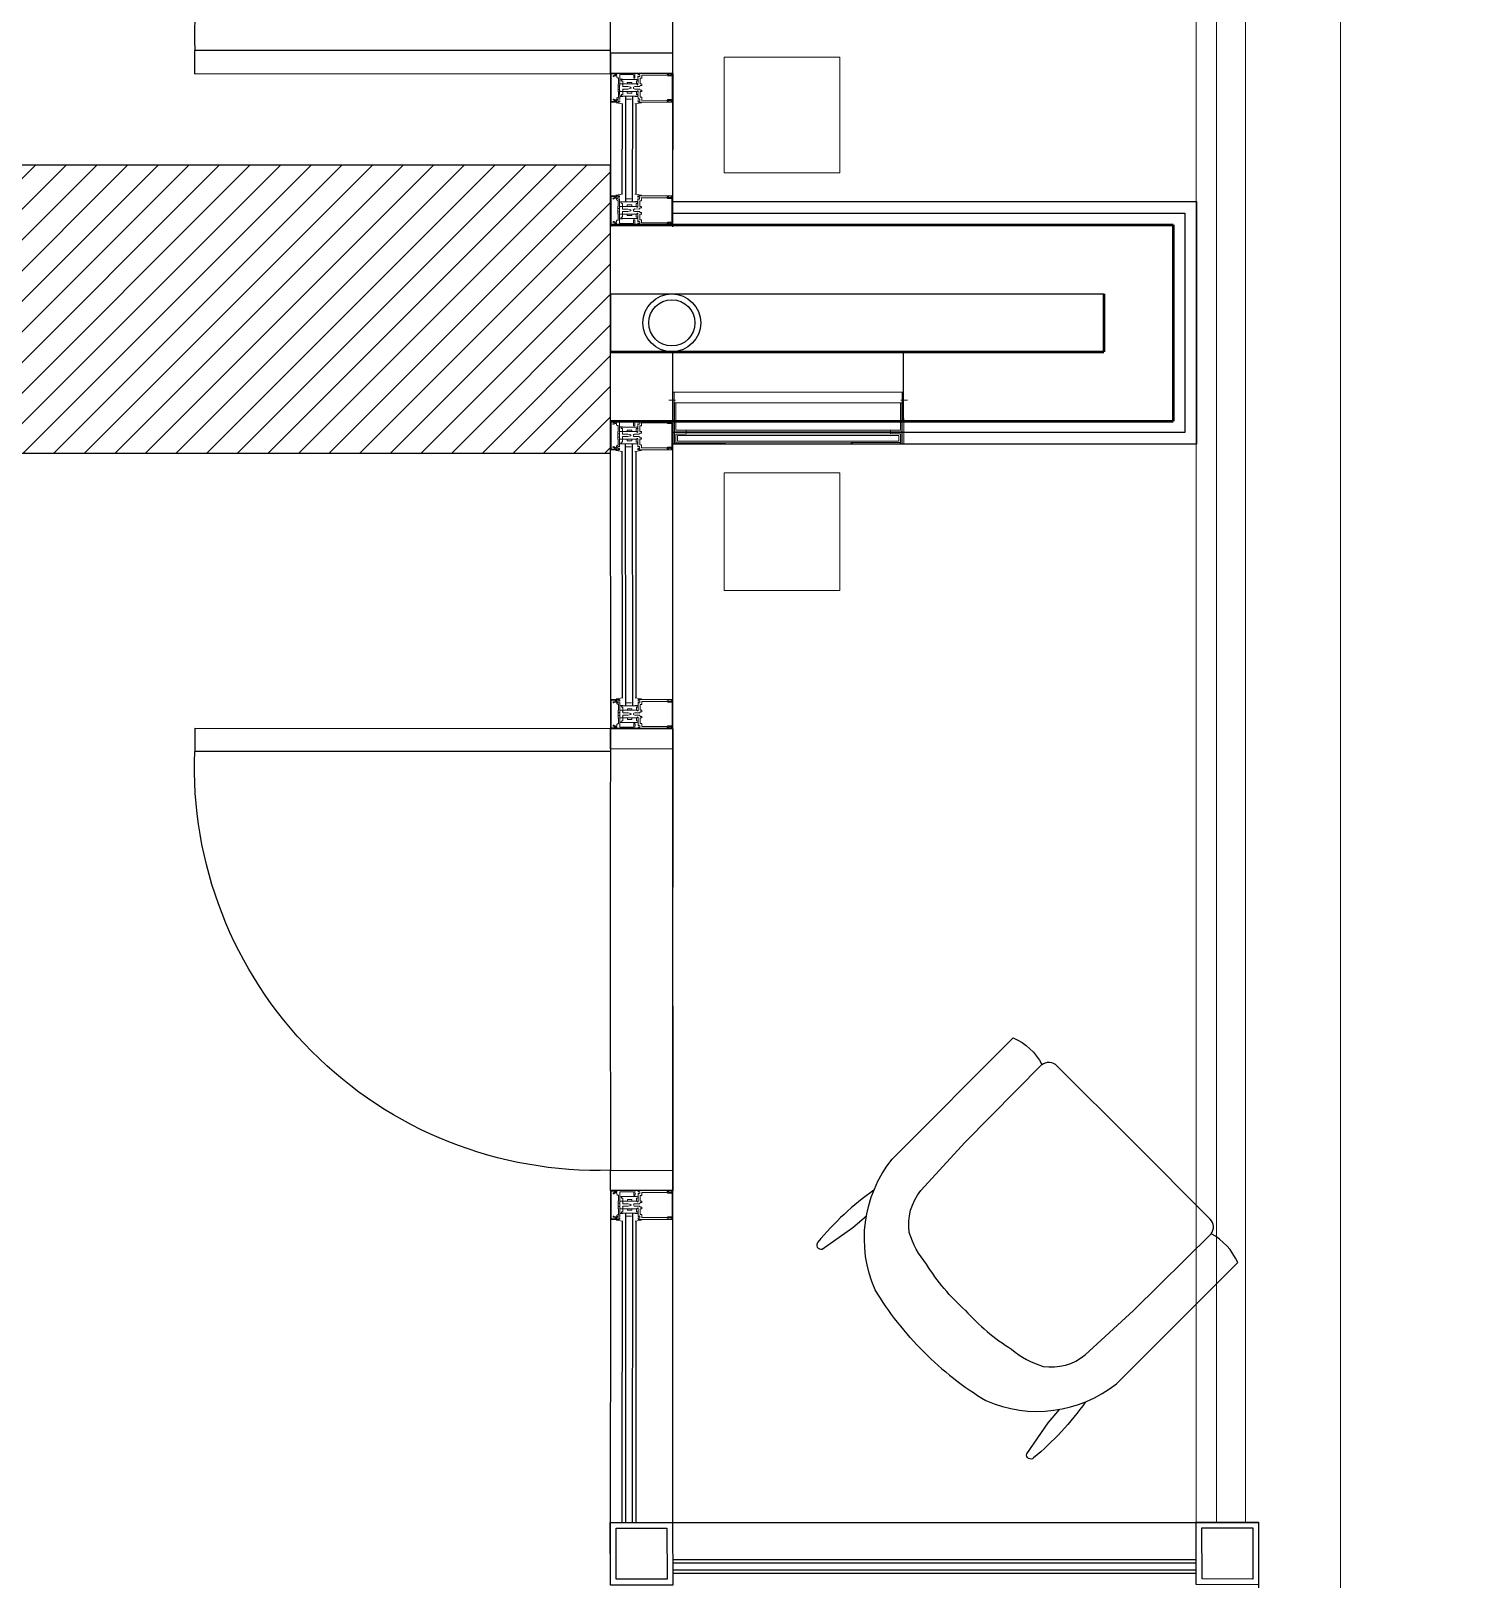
# Model space of a CAD drawing. Extents: x -678889171 to 586587, y -792238163 to 335485.
# Drawn here: x 89466 to 91935, y 73978 to 76659 of the extents above; entities that cross this region are included whole.
import ezdxf
from ezdxf.xclip import XClip

# ---------------------------------------------------------------- set-up
doc = ezdxf.new("R2010")
doc.units = 0
doc.header["$MEASUREMENT"] = 0
doc.header["$XCLIPFRAME"] = 2
doc.set_wipeout_variables(frame=1)
doc.layers.get('0').update_dxf_attribs({"color": 8})
for name, color, linetype in [('9TH-FURN$0$XR-A-TYP-3-9-10$0$I-FURN-CHAR', 252, 'Continuous'), ('9TH-FURN$0$XR-A-TYP-3-9-10$0$I-WIPEOUT', 252, 'Continuous'), ('XR-A-9TH-FLOOR$0$A-SITE-PATT', 252, 'Continuous'), ('XR-A-9TH-FLOOR$0$A-WALL', 252, 'Continuous'), ('XR-A-Access hatch$0$A-SITE-PATT', 252, 'Continuous'), ('XR-A-Access hatch$0$A-WALL', 252, 'Continuous'), ('XR-A-col-910$0$A-COLS', 252, 'Continuous'), ('XR-A-col-910$0$A-COLS-PATT', 252, 'Continuous'), ('XR-A-TYP 00(OUTER)$0$A-DOOR', 252, 'Continuous'), ('XR-A-TYP 00(OUTER)$0$A-GLAZ', 252, 'Continuous'), ('XR-A-TYP 00(OUTER)$0$A-SEC-CLAD', 252, 'Continuous'), ('XR-A-TYP 00(OUTER)$0$A-SITE-PATT', 252, 'Continuous'), ('XR-A-TYP 00(OUTER)$0$A-WALL', 252, 'Continuous'), ('XR-A-TYP-4TH TO 10TH (OUTER)$0$A-DIM-IN', 252, 'Continuous'), ('XR-A-TYP-4TH TO 10TH (OUTER)$0$A-WALL', 252, 'Continuous'), ('XR-balcony drain (Tower A)$0$A-SITE-PATT', 252, 'Continuous'), ('XR-drainage Riser (Tower A)$0$A-FLOR-OPEN', 252, 'Continuous')]:
    doc.layers.add(name, color=color, linetype=linetype)
for name, color, linetype, lineweight in [('XR-A-Access hatch$0$A-HCH-15', 252, 'Continuous', 15), ('XR-A-Access hatch$0$A-LIN-10', 252, 'Continuous', 9), ('XR-A-Access hatch$0$A-LIN-20', 252, 'Continuous', 20), ('XR-A-col-910$0$MOD-COL', 252, 'Continuous', 50), ('XR-A-TYP 00(OUTER)$0$A-WALL-CMU', 252, 'Continuous', 50), ('XR-A-TYP 00(OUTER)$0$Main entrance$0$A-ELEV-GLAZ', 252, 'Continuous', 20), ('XR-A-TYP 00(OUTER)$0$xref units$0$A-ELEV-P1', 252, 'Continuous', 9), ('XR-A-TYP 00(OUTER)$0$xref units$0$A-FLOR-HRAL-P2', 252, 'Continuous', 20), ('XR-A-TYP 00(OUTER)$0$xref units$0$A-WALL-CMU', 252, 'Continuous', 50), ('XR-A-TYP 01(OUTER)$0$xref units$0$A-ELEV-P1', 252, 'Continuous', 9), ('XR-balcony drain (Tower A)$0$dim-in-m', 252, 'Continuous', 0)]:
    doc.layers.add(name, color=color, linetype=linetype, lineweight=lineweight)

# ---------------------------------------------------------------- blocks, each defined once
blk = doc.blocks.new('9TH-FURN$0$XR-A-TYP-3-9-10$0$XREF_3BR$0$A$C65E16933')
blk.add_wipeout([(-113, -332.9), (-108.7, -340.5), (-98.2, -354.3), (-81.4, -369.1), (-66.5, -377.7), (-63.2, -379.1), (146.5, -169.4), (171.4, -130.1), (178, -115.5), (215.2, -86.5), (229.5, -73.7), (250, -53.5), (276.3, -23.7), (276.9, -19.6), (274.9, -15.5), (271.2, -13.5), (267.8, -13.7), (214.4, -50.8), (190.9, -71.3), (194.2, -20.2), (187.9, 21.8), (175.9, 57), (136.9, 113.3), (85.7, 170.1), (26.2, 220.6), (-16, 248.9), (-82.5, 266.4), (-123.5, 266.7), (-144.3, 264), (-123.9, 287.5), (-99, 323.2), (-86.7, 340.8), (-86.4, 343.2), (-87.5, 346.6), (-89.8, 349), (-92.5, 349.9), (-95.3, 349.8), (-98.5, 348.1), (-122.1, 327.2), (-139, 310.6), (-156.3, 291.9), (-170, 275.5), (-188.5, 251.1), (-218, 236.4), (-258.5, 203.5), (-452.2, 9.8), (-441.3, -9.6), (-433.4, -19.2), (-417.4, -33.1), (-406, -40), (-409.1, -45.8), (-410.1, -53), (-404.6, -65.5), (-138.5, -331.6), (-126, -337.1), (-121.9, -336.9)]).dxf.layer = '9TH-FURN$0$XR-A-TYP-3-9-10$0$I-WIPEOUT'
for points in [[(-188.5, 251.1, -0.065682), (-98.5, 348.1, -0.76702), (-86.7, 340.8), (-123.9, 287.5), (-144.3, 264)], [(91.4, 164.5, 0.060166), (-16, 248.9, 0.277678), (-242.4, 219.5), (-452.2, 9.8, 0.17519), (-406, -40)], [(19.5, 92.6, 0.07217), (-60.5, 159.8, 0.100937), (-115.2, 189.7, 0.210358), (-188, 169.7), (-271.9, 92.8), (-406, -40)], [(91.4, 164.5, -0.060166), (175.9, 57, -0.277678), (146.5, -169.4), (-63.2, -379.1, -0.17519), (-113, -332.9)], [(19.5, 92.6, -0.07217), (86.8, 12.5, -0.100937), (116.6, -42.2, -0.210358), (96.7, -115), (19.8, -198.8), (-113, -332.9)], [(178, -115.5, 0.065682), (275.1, -25.5, 0.76702), (267.8, -13.7), (214.4, -50.8), (190.9, -71.3)], [(-406, -40, 0.380267), (-404.6, -65.5), (-271.5, -198.5)], [(-113, -332.9, -0.380267), (-138.5, -331.6), (-271.5, -198.5)]]:
    blk.add_lwpolyline(points, format="xyb")
blk = doc.blocks.new('*U1534')
at = {"layer": 'XR-A-col-910$0$A-COLS-PATT'}
h = blk.add_hatch(dxfattribs=at)
h.set_pattern_fill('ANSI31', color=256, scale=300)
h.set_pattern_definition([(45, (-1100, -200), (-26.516504, 26.516504), [])])
h.paths.add_polyline_path([(-16933.5, 85098.8), (-15333.5, 85098.8), (-15333.5, 84598.8), (-16933.5, 84598.8)])
at = {"layer": 'XR-A-col-910$0$A-COLS'}
blk.add_lwpolyline([(-16933.5, 85098.8), (-15333.5, 85098.8), (-15333.5, 84598.8), (-16933.5, 84598.8)], close=True, dxfattribs=at)
blk = doc.blocks.new('XR-A-col-910')
at = {"layer": 'XR-A-col-910$0$MOD-COL'}
blk.add_blockref('*U1534', (108603.5, -22193.8), dxfattribs=at)
blk = doc.blocks.new('XR-A-TYP 00(OUTER)$0$D1')
at = {"layer": 'XR-A-TYP 00(OUTER)$0$A-DOOR', "extrusion": (-2.40084e-09, -2.24279e-08, 1), "elevation": 0}
for points in [[(66309, 178847.8), (66344, 178846.8), (66346.5, 178954.8), (66311.5, 178955.7), (66309, 178847.8)], [(67073.7, 178826.6), (67108.7, 178825.7), (67111.2, 178933.7), (67076.2, 178934.6), (67073.7, 178826.6)]]:
    blk.add_lwpolyline(points, dxfattribs=at)
for points in [[(67076.2, 178934.6, -0.001328), (66346.5, 178954.8, -0.000542)], [(67073.5, 178826.4, -0.001345), (66344, 178846.8, -0.000388)], [(67089.2, 178105.8, -0.000073), (67049.2, 178106.8, -0.000073)]]:
    blk.add_lwpolyline(points, format="xyb", dxfattribs=at)
at = {"layer": 'XR-A-TYP 00(OUTER)$0$A-DOOR', "extrusion": (-2.40828e-09, -2.24517e-08, 1), "elevation": 0}
blk.add_lwpolyline([(67089.2, 178105.8), (67108.7, 178825.6), (67068.8, 178826.7), (67049.2, 178106.8)], dxfattribs=at)
at = {"layer": 'XR-A-TYP 00(OUTER)$0$A-DOOR'}
blk.add_arc((67041.7, 178805.7, 0), 698.9, 176.6234, 270.6138, dxfattribs=at)
blk = doc.blocks.new('XR-A-TYP 00(OUTER)$0$m')
at = {"layer": 'XR-A-TYP 00(OUTER)$0$Main entrance$0$A-ELEV-GLAZ'}
for p, q in [((12663.8, 190964.2, 0), (12662.7, 190933.4, 0)), ((12663.8, 190964.2, 0), (12663.6, 190960.2, 0)), ((12664.2, 190975.7, 0), (12663.8, 190966.3, 0)), ((12664.2, 190975.7, 0), (12663.8, 190966.3, 0)), ((12714.1, 190973.9, 0), (12664.2, 190975.7, 0)), ((12665.3, 190964.8, 0), (12664.4, 190964.8, 0)), ((12665.3, 190964.8, 0), (12664.4, 190964.8, 0)), ((12664.9, 190966.7, 0), (12665.2, 190974.4, 0)), ((12665.5, 190966.6, 0), (12664.9, 190966.7, 0)), ((12665.1, 190965, 0), (12665.5, 190965, 0)), ((12665.2, 190974.4, 0), (12713, 190972.7, 0)), ((12668, 190970.6, 0), (12665.7, 190966.8, 0)), ((12668, 190964.7, 0), (12668.1, 190967.5, 0)), ((12670.4, 190964.6, 0), (12668, 190964.7, 0)), ((12668.1, 190967.5, 0), (12669.5, 190969.7, 0)), ((12671.6, 190961.6, 0), (12671.6, 190963.3, 0)), ((12681.8, 190961.3, 0), (12671.6, 190961.6, 0)), ((12682.3, 190961.8, 0), (12681.8, 190961.3, 0)), ((12688.4, 190961.6, 0), (12682.3, 190961.8, 0)), ((12685.8, 190959, 0), (12685.9, 190961.7, 0)), ((12688.7, 190961.2, 0), (12688.4, 190961.6, 0)), ((12689, 190961.6, 0), (12688.7, 190961.2, 0)), ((12695, 190961.3, 0), (12689, 190961.6, 0)), ((12691.4, 190958.8, 0), (12691.5, 190961.5, 0)), ((12695.5, 190960.8, 0), (12695, 190961.3, 0)), ((12705.7, 190960.4, 0), (12695.5, 190960.8, 0)), ((12705.8, 190962, 0), (12705.7, 190960.4, 0)), ((12709.5, 190963.2, 0), (12707.1, 190963.3, 0)), ((12707.8, 190960.1, 0), (12707.9, 190960.4, 0)), ((12708.4, 190968.3, 0), (12709.6, 190966, 0)), ((12708.9, 190961.4, 0), (12710.8, 190961.3, 0)), ((12709.6, 190966, 0), (12709.5, 190963.2, 0)), ((12712, 190965.1, 0), (12709.9, 190969.1, 0)), ((12711.8, 190960.2, 0), (12711.8, 190960, 0)), ((12712.8, 190965, 0), (12712.1, 190965, 0)), ((12712.1, 190963.3, 0), (12712.5, 190963.3, 0)), ((12713.1, 190963, 0), (12712.3, 190963.1, 0)), ((12713, 190972.7, 0), (12712.8, 190965, 0)), ((12713.6, 190958.5, 0), (12713.7, 190962.4, 0)), ((12713.8, 190964.5, 0), (12714.1, 190973.9, 0)), ((12716.3, 190952.6, 0), (12715.1, 190964.1, 0)), ((12662.7, 190933.4, 0), (12670.5, 190933.1, 0)), ((12664.9, 190936.7, 0), (12665.7, 190958.5, 0)), ((12670.6, 190935.2, 0), (12666.1, 190935.4, 0)), ((12667, 190959.7, 0), (12683.8, 190959.1, 0)), ((12671.1, 190933.7, 0), (12671.2, 190934.5, 0)), ((12674, 190955.5, 0), (12673.1, 190929, 0)), ((12673.7, 190959.4, 0), (12673.6, 190954.2, 0)), ((12676.6, 190954.1, 0), (12676.7, 190955.4, 0)), ((12681.8, 190953.9, 0), (12676.6, 190954.1, 0)), ((12678.6, 190938.1, 0), (12678.9, 190946, 0)), ((12681.2, 190938, 0), (12678.6, 190938.1, 0)), ((12678.9, 190946, 0), (12681.5, 190945.9, 0)), ((12681.8, 190953.9, 0), (12680.9, 190929.2, 0)), ((12680.9, 190930.1, 0), (12681.2, 190938, 0)), ((12681.5, 190945.9, 0), (12681.8, 190953.9, 0)), ((12681.8, 190953.9, 0), (12682, 190959.2, 0)), ((12682.6, 190953.8, 0), (12681.8, 190953.9, 0)), ((12683.1, 190953.8, 0), (12681.8, 190953.9, 0)), ((12683.3, 190959.1, 0), (12682, 190959.2, 0)), ((12683, 190954.1, 0), (12682.6, 190953.8, 0)), ((12683.3, 190953.8, 0), (12683, 190954.1, 0)), ((12684.8, 190953.8, 0), (12683.3, 190953.8, 0)), ((12683.8, 190959.1, 0), (12684.1, 190958.8, 0)), ((12684.1, 190958.8, 0), (12684.5, 190959.1, 0)), ((12684.5, 190959.1, 0), (12692.7, 190958.8, 0)), ((12685.1, 190954.1, 0), (12684.8, 190953.8, 0)), ((12685.4, 190953.7, 0), (12685.1, 190954.1, 0)), ((12686.3, 190953.7, 0), (12685.4, 190953.7, 0)), ((12686, 190944.6, 0), (12686.3, 190953.7, 0)), ((12687, 190940, 0), (12686, 190944.6, 0)), ((12690.2, 190944.5, 0), (12688.8, 190939.9, 0)), ((12690.5, 190953.6, 0), (12690.2, 190944.5, 0)), ((12691.4, 190953.5, 0), (12690.5, 190953.6, 0)), ((12691.7, 190953.8, 0), (12691.4, 190953.5, 0)), ((12692, 190953.5, 0), (12691.7, 190953.8, 0)), ((12693.5, 190953.4, 0), (12692, 190953.5, 0)), ((12692.7, 190958.8, 0), (12693, 190958.4, 0)), ((12693, 190958.4, 0), (12693.3, 190958.8, 0)), ((12693.3, 190958.8, 0), (12708.1, 190958.2, 0)), ((12693.9, 190953.8, 0), (12693.5, 190953.4, 0)), ((12695, 190953.4, 0), (12693.7, 190953.4, 0)), ((12695.2, 190958.7, 0), (12693.9, 190958.7, 0)), ((12694.2, 190953.4, 0), (12693.9, 190953.8, 0)), ((12694.1, 190928.8, 0), (12695, 190953.4, 0)), ((12695, 190953.4, 0), (12694.2, 190953.4, 0)), ((12694.2, 190929.6, 0), (12694.5, 190937.5, 0)), ((12694.5, 190937.5, 0), (12697.1, 190937.4, 0)), ((12694.7, 190945.5, 0), (12695, 190953.4, 0)), ((12697.4, 190945.4, 0), (12694.7, 190945.5, 0)), ((12695.2, 190958.7, 0), (12695, 190953.4, 0)), ((12695, 190953.4, 0), (12700.2, 190953.2, 0)), ((12697.1, 190937.4, 0), (12697.4, 190945.4, 0)), ((12700.2, 190953.2, 0), (12700.2, 190954.5, 0)), ((12702.9, 190954.4, 0), (12701.9, 190928, 0)), ((12703.4, 190958.4, 0), (12703.2, 190953.1, 0)), ((12707.4, 190937.8, 0), (12707.7, 190946.9, 0)), ((12711.4, 190958.1, 0), (12713.1, 190958, 0)), ((12662.5, 190927.7, 0), (12660.3, 190868.4)), ((12662.5, 190927.7, 0), (12660.3, 190868.4)), ((12664.6, 190928, 0), (12662.9, 190928.1, 0)), ((12665.5, 190921.1, 0), (12664, 190878.4)), ((12664.2, 190925.9, 0), (12664.2, 190926.1, 0)), ((12667.1, 190924.7, 0), (12665.2, 190924.8, 0)), ((12670.4, 190921.3, 0), (12666, 190921.5, 0)), ((12675.4, 190927.6, 0), (12667.9, 190927.9, 0)), ((12668.2, 190926, 0), (12668.2, 190925.8, 0)), ((12670.9, 190924.2, 0), (12670.8, 190921.7, 0)), ((12680.7, 190923.8, 0), (12670.9, 190924.2, 0)), ((12675.7, 190927.3, 0), (12675.4, 190927.6, 0)), ((12675.7, 190928.9, 0), (12675.8, 190930.3, 0)), ((12676, 190927.6, 0), (12675.7, 190927.3, 0)), ((12675.8, 190930.3, 0), (12680.9, 190930.1, 0)), ((12681.9, 190927.4, 0), (12676, 190927.6, 0)), ((12680.6, 190921.4, 0), (12680.7, 190923.8, 0)), ((12682.7, 190920.9, 0), (12681, 190920.9, 0)), ((12681.1, 190929, 0), (12682, 190929, 0)), ((12682.2, 190928.8, 0), (12682.1, 190927.6, 0)), ((12683.9, 190923.7, 0), (12683.2, 190923.7, 0)), ((12683.2, 190923.7, 0), (12683.2, 190921.3, 0)), ((12685.5, 190933, 0), (12685.3, 190924.9, 0)), ((12689.5, 190924.8, 0), (12689.8, 190932.8, 0)), ((12691.4, 190923.4, 0), (12690.7, 190923.5, 0)), ((12691.3, 190921, 0), (12691.4, 190923.4, 0)), ((12693.4, 190920.5, 0), (12691.7, 190920.6, 0)), ((12692.8, 190927.2, 0), (12692.9, 190928.4, 0)), ((12698.9, 190926.8, 0), (12693, 190927, 0)), ((12693.1, 190928.6, 0), (12693.9, 190928.6, 0)), ((12703.7, 190923, 0), (12693.9, 190923.3, 0)), ((12693.9, 190923.3, 0), (12693.9, 190920.9, 0)), ((12699.3, 190929.4, 0), (12694.2, 190929.6, 0)), ((12699.2, 190926.5, 0), (12698.9, 190926.8, 0)), ((12699.5, 190926.8, 0), (12699.2, 190926.5, 0)), ((12699.3, 190928.1, 0), (12699.3, 190929.4, 0)), ((12707, 190926.5, 0), (12699.5, 190926.8, 0)), ((12702.3, 190926.7, 0), (12702.5, 190932, 0)), ((12703.7, 190920.6, 0), (12703.7, 190923, 0)), ((12708.5, 190920, 0), (12704.1, 190920.1, 0)), ((12706.6, 190924.4, 0), (12706.6, 190924.6, 0)), ((12707.4, 190876.8), (12708.9, 190919.5, 0)), ((12709.5, 190923.2, 0), (12707.6, 190923.3, 0)), ((12712, 190926.3, 0), (12710.3, 190926.4, 0)), ((12710.3, 190866.6), (12712.4, 190925.9, 0)), ((12710.6, 190924.5, 0), (12710.5, 190924.2, 0)), ((12715.5, 190931.5, 0), (12713.5, 190920.1, 0)), ((12660.7, 190868.2), (12661.9, 190869.3)), ((12661.9, 190869.3), (12663.9, 190874.2)), ((12662.4, 190876.9), (12664, 190878.4)), ((12662.4, 190874.9), (12662.4, 190876.9)), ((12663.9, 190874.2), (12663, 190874.3)), ((12708.1, 190872.7), (12707.2, 190872.7)), ((12707.2, 190872.7), (12708.9, 190867.7)), ((12707.4, 190876.8), (12708.8, 190875.3)), ((12708.8, 190875.3), (12708.7, 190873.3)), ((12708.9, 190867.7), (12709.9, 190866.5))]:
    blk.add_line(p, q, dxfattribs=at)
at = {"layer": 'XR-A-TYP 00(OUTER)$0$Main entrance$0$A-ELEV-GLAZ', "elevation": 0}
blk.add_lwpolyline([(12709.6, 190866, 0.668179), (12709.8, 190866.3), (12708.1, 190868.2), (12707.1, 190868.2), (12707.2, 190872.7), (12707.9, 190872.7), (12706.6, 190875.1, 0.767327), (12706, 190875), (12705.7, 190867.4), (12665, 190868.9), (12665.2, 190876.4, 0.767327), (12664.7, 190876.6), (12663.2, 190874.3), (12663.9, 190874.2), (12663.7, 190869.7), (12662.7, 190869.8), (12660.8, 190868.1, 0.668179), (12661, 190867.7)], format="xyb", close=True, dxfattribs=at)
at = {"layer": 'XR-A-TYP 00(OUTER)$0$Main entrance$0$A-ELEV-GLAZ'}
for centre, radius, start, end in [((12665.1, 190966.2, 0), 1.27, 177.9564, 267.9564), ((12664.4, 190964.1, 0), 0.635, 87.9564, 177.9564), ((12664.4, 190964.1, 0), 0.635, 87.9564, 177.9564), ((12665.3, 190965.8, 0), 1.06, 267.9564, 69.2935), ((12665.5, 190965.8, 0), 0.847, 267.9564, 87.9564), ((12668.8, 190970.1, 0), 0.847, 327.9564, 147.9564), ((12670.4, 190963.3, 0), 1.27, 357.9564, 87.9564), ((12707.1, 190962, 0), 1.27, 87.9564, 177.9564), ((12709.7, 190960.1, 0), 1.91, 177.9564, 223.1461), ((12708.9, 190960.3, 0), 1.06, 87.9564, 177.9564), ((12709.2, 190968.7, 0), 0.847, 27.9564, 207.9564), ((12710.8, 190960.2, 0), 1.06, 357.9564, 87.9564), ((12712.3, 190964.1, 0), 1.06, 106.6194, 267.9564), ((12712.1, 190964.1, 0), 0.847, 87.9564, 267.9564), ((12712.5, 190964.5, 0), 1.27, 267.9564, 357.9564), ((12713.1, 190962.4, 0), 0.635, 357.9564, 87.9564), ((12666.2, 190936.6, 0), 1.27, 177.9564, 267.9564), ((12666.9, 190958.4, 0), 1.27, 87.9564, 177.9564), ((12670.5, 190933.7, 0), 0.635, 267.9564, 357.9564), ((12670.5, 190934.6, 0), 0.635, 357.9564, 87.9564), ((12675.4, 190955.4, 0), 1.32, 357.9564, 177.9564), ((12687.7, 190932.9, 0), 2.12, 357.9564, 177.9564), ((12687.9, 190940.2, 0), 0.911, 192.9564, 342.9564), ((12701.5, 190954.5, 0), 1.32, 357.9564, 177.9564), ((12708.1, 190958.5, 0), 0.318, 267.9564, 43.1461), ((12711.4, 190958.4, 0), 0.318, 132.7668, 267.9564), ((12709.9, 190960.1, 0), 1.91, 312.7668, 357.9564), ((12713.2, 190958.5, 0), 0.423, 267.9564, 357.9564), ((12662.9, 190927.6, 0), 0.423, 87.9564, 177.9564), ((12666.1, 190926.1, 0), 1.91, 132.7668, 177.9564), ((12665.3, 190925.9, 0), 1.06, 177.9564, 267.9564), ((12664.6, 190927.7, 0), 0.318, 312.7668, 87.9564), ((12665.9, 190921.1, 0), 0.423, 87.9564, 177.9564), ((12667.1, 190925.8, 0), 1.06, 267.9564, 357.9564), ((12667.9, 190927.6, 0), 0.318, 87.9564, 223.1461), ((12666.3, 190926, 0), 1.91, 357.9564, 43.1461), ((12670.4, 190921.7, 0), 0.423, 267.9564, 357.9564), ((12674.4, 190929, 0), 1.32, 177.9564, 357.9564), ((12681, 190921.4, 0), 0.423, 177.9564, 267.9564), ((12681.1, 190929.2, 0), 0.212, 177.9564, 267.9564), ((12681.9, 190927.6, 0), 0.212, 267.9564, 357.9564), ((12681.9, 190928.8, 0), 0.212, 357.9564, 87.9564), ((12682.7, 190921.3, 0), 0.423, 267.9564, 357.9564), ((12684, 190925, 0), 1.27, 267.9564, 357.9564), ((12690.8, 190924.7, 0), 1.27, 177.9564, 267.9564), ((12691.7, 190921, 0), 0.423, 177.9564, 267.9564), ((12693, 190927.2, 0), 0.212, 177.9564, 267.9564), ((12693.1, 190928.4, 0), 0.212, 87.9564, 177.9564), ((12693.4, 190920.9, 0), 0.423, 267.9564, 357.9564), ((12693.9, 190928.8, 0), 0.212, 267.9564, 357.9564), ((12700.6, 190928, 0), 1.32, 177.9564, 357.9564), ((12704.1, 190920.5, 0), 0.423, 177.9564, 267.9564), ((12708.5, 190924.5, 0), 1.91, 132.7668, 177.9564), ((12707.6, 190924.4, 0), 1.06, 177.9564, 267.9564), ((12707, 190926.2, 0), 0.318, 312.7668, 87.9564), ((12708.5, 190919.5, 0), 0.423, 357.9564, 87.9564), ((12709.5, 190924.3, 0), 1.06, 267.9564, 357.9564), ((12710.3, 190926.1, 0), 0.318, 87.9564, 223.1461), ((12708.6, 190924.5, 0), 1.91, 357.9564, 43.1461), ((12712, 190925.9, 0), 0.423, 357.9564, 87.9564), ((12660.6, 190868.4), 0.211, 177.9564, 312.9564), ((12663, 190874.9), 0.635, 177.9564, 267.9564), ((12708.1, 190873.3), 0.635, 267.9564, 357.9564), ((12710.1, 190866.6), 0.211, 222.9564, 357.9564)]:
    blk.add_arc(centre, radius, start, end, dxfattribs=at)
blk = doc.blocks.new('XR-A-TYP 00(OUTER)$0$corner1')
at = {"layer": 'XR-A-TYP 00(OUTER)$0$A-GLAZ'}
for points in [[(67874.9, 8251.7), (67981.1, 8229.8), (67958.8, 8124.2), (67852.6, 8146)], [(67882.6, 8239.9), (67969.2, 8222.1), (67951.1, 8136), (67864.5, 8153.8)]]:
    blk.add_lwpolyline(points, close=True, dxfattribs=at)
blk = doc.blocks.new('XR-A-TYP 00(OUTER)')
at = {"layer": 'XR-A-TYP 00(OUTER)$0$A-GLAZ'}
for p, q in [((93378, 64300.9), (93378, 62797.7)), ((93270.5, 63063.1), (93270.1, 62797.7)), ((93378.4, 63063.3), (93270.4, 63063.1)), ((93378.4, 63063.3), (93378, 62797.7)), ((93290.4, 63010.6), (93290.2, 62854)), ((93296.4, 63023.9), (93296.1, 62840.7)), ((93308.4, 63023.9), (93308.1, 62840.7)), ((93314.4, 63010.6), (93314.2, 62853.9)), ((93270, 62457.7), (93270.4, 61928.7, 0)), ((93378, 62457.7), (93378, 60553.7)), ((93296, 62421.8, 0), (93296.4, 61968.1, 0)), ((93308, 62421.8, 0), (93308.4, 61968.1, 0)), ((93290, 62408.5, 0), (93290.4, 61981.4, 0)), ((93314, 62408.6, 0), (93314.4, 61981.4, 0)), ((93290.4, 61968.6, 0), (93290.4, 61968.1, 0)), ((93314.4, 61968.6, 0), (93314.4, 61968.1, 0)), ((93378.5, 61929, 0), (93270.5, 61929.2, 0)), ((93378.5, 61128.7, 0), (93270.5, 61128.7, 0)), ((93270.5, 61078.7, 0), (93270, 60445.8)), ((93290.5, 61076, 0), (93290.1, 60553.7, 0)), ((93296.5, 61089.3, 0), (93296.1, 60553.7, 0)), ((93308.5, 61089.3, 0), (93308.1, 60553.7, 0)), ((93314.5, 61076.1, 0), (93314.1, 60553.7, 0)), ((93378, 61003.7), (93378, 60553.7)), ((93378, 60553.7), (94392.9, 60553.7)), ((94392.9, 60553.7), (94392.9, 59113.8)), ((93270, 60489.8), (93270.3, 60489.8)), ((93270, 60483.8), (93270.3, 60483.8)), ((93378.3, 60489.8), (94285, 60489.8)), ((93378.3, 60483.8), (94285, 60483.8)), ((93270, 60471.8), (93270.4, 60471.8)), ((93270, 60465.8), (93270.4, 60465.8)), ((93378.4, 60471.8), (94285, 60471.8)), ((93378.4, 60465.8), (94285, 60465.8))]:
    blk.add_line(p, q, dxfattribs=at)
at = {"layer": 'XR-A-TYP 00(OUTER)$0$A-SEC-CLAD', "elevation": 0}
for points in [[(93377.5, 62841.2), (94285.1, 62841.2), (94285.1, 62421.2), (93378.1, 62421.2)], [(93377.5, 62821.2), (94265.1, 62821.2), (94265.1, 62441.2), (93378.1, 62441.2)]]:
    blk.add_lwpolyline(points, dxfattribs=at)
at = {"layer": 'XR-A-TYP 00(OUTER)$0$A-WALL'}
blk.add_line((93270.2, 62681.2), (94125.1, 62681.2), dxfattribs=at)
blk.add_lwpolyline([(93270.2, 62681.2), (93270.2, 62581.2)], dxfattribs=at)
at = {"layer": 'XR-A-TYP 00(OUTER)$0$A-WALL-CMU'}
for p, q in [((93270.1, 62801.2), (94245.1, 62801.2)), ((93270.2, 62581.2), (94125.1, 62581.2)), ((93270.1, 62461.2), (94245.1, 62461.2))]:
    blk.add_line(p, q, dxfattribs=at)
at = {"layer": 'XR-A-TYP 00(OUTER)$0$xref units$0$A-ELEV-P1'}
blk.add_line((94285, 64301.4), (94285, 60553.7), dxfattribs=at)
at = {"layer": 'XR-A-TYP 00(OUTER)$0$xref units$0$A-FLOR-HRAL-P2'}
for p, q in [((94320, 64301.4), (94320, 60553.7)), ((94370, 64301.4), (94370, 60553.7))]:
    blk.add_line(p, q, dxfattribs=at)
at = {"layer": 'XR-A-TYP 00(OUTER)$0$xref units$0$A-WALL-CMU'}
for p, q in [((94245.1, 62801.2, 0), (94245.1, 62461.2, 0)), ((94125.1, 62681.2, 0), (94125.1, 62581.2, 0))]:
    blk.add_line(p, q, dxfattribs=at)
at = {"layer": 'XR-A-TYP 00(OUTER)$0$A-SITE-PATT', "xscale": -1, "rotation": 87.9575698756384}
for p in [(284576.1, 68913.1), (284575.8, 68311.1, 0), (284576.2, 66978.5, 0)]:
    blk.add_blockref('XR-A-TYP 00(OUTER)$0$m', p, dxfattribs=at)
at = {"layer": 'XR-A-TYP 00(OUTER)$0$A-SITE-PATT'}
for name, p, rotation in [('XR-A-TYP 00(OUTER)$0$m', (284575.8, 56951.4, 0), 92.04243012436159), ('XR-A-TYP 00(OUTER)$0$m', (284576.2, 56078.9, 0), 92.04243012436159), ('XR-A-TYP 00(OUTER)$0$corner1', (115327.3, -4274), 101.8879084058513), ('XR-A-TYP 00(OUTER)$0$corner1', (116056.3, -4369.6), 101.6354231615295)]:
    blk.add_blockref(name, p, dxfattribs=dict(at, rotation=rotation))
at = {"layer": 'XR-A-TYP 00(OUTER)$0$A-WALL-CMU', "rotation": 271.5787324732913}
blk.add_blockref('XR-A-TYP 00(OUTER)$0$D1', (-87336.2, 125219.4, 0), dxfattribs=at)
at = {"layer": 'XR-A-TYP 00(OUTER)$0$A-WALL-CMU', "xscale": -1, "rotation": 268.4212675267086}
blk.add_blockref('XR-A-TYP 00(OUTER)$0$D1', (-87336.2, -227.8, 0), dxfattribs=at)
blk = doc.blocks.new('XR-drainage Riser (Tower A)')
at = {"layer": 'XR-drainage Riser (Tower A)$0$A-FLOR-OPEN'}
for radius in [50, 40]:
    blk.add_circle((93376.6, 62631.2), radius, dxfattribs=at)
blk = doc.blocks.new('XR-balcony drain (Tower A)')
at = {"layer": 'XR-balcony drain (Tower A)$0$dim-in-m', "elevation": 0}
for points in [[(93467.4, 62891.2), (93467.4, 63091.2), (93667.4, 63091.2), (93667.4, 62891.2)], [(93667.4, 62371.2), (93667.4, 62167.7), (93467.4, 62167.7), (93467.4, 62371.2)]]:
    blk.add_lwpolyline(points, close=True, dxfattribs=at)
at = {"layer": 'XR-balcony drain (Tower A)$0$A-SITE-PATT'}
blk.add_blockref('XR-drainage Riser (Tower A)', (0, 0), dxfattribs=at)
blk = doc.blocks.new('XR-A-TYP-4TH TO 10TH (OUTER)')
at = {"layer": 'XR-A-TYP-4TH TO 10TH (OUTER)$0$A-DIM-IN'}
ref = blk.add_blockref('XR-A-TYP 00(OUTER)', (0, 0), dxfattribs=at)
XClip(ref).set_block_clipping_path([(19908.0302680896, -24395.0039034439), (141486.3941120692, 77630.6383366612)])
at = {"layer": 'XR-A-TYP-4TH TO 10TH (OUTER)$0$A-WALL'}
blk.add_blockref('XR-balcony drain (Tower A)', (0, 0), dxfattribs=at)
blk = doc.blocks.new('XR-A-TYP 01(OUTER)')
at = {"layer": 'XR-A-TYP 01(OUTER)$0$xref units$0$A-ELEV-P1'}
blk.add_lwpolyline([(94735, 53723.8), (94535, 53723.8), (94535, 67769), (94735, 67769)], dxfattribs=at)
blk = doc.blocks.new('*U1592')
at = {"layer": 'XR-A-Access hatch$0$A-HCH-15'}
for p, q in [((3708.8, 1778.7), (3710.8, 1778.7)), ((3708.8, 1776.2), (3710.8, 1776.2)), ((3930.8, 1778.7), (3928.8, 1778.7)), ((3930.8, 1776.2), (3928.8, 1776.2))]:
    blk.add_line(p, q, dxfattribs=at)
at = {"layer": 'XR-A-Access hatch$0$A-LIN-10'}
for p, q in [((3622.3, 1866.2), (4017.3, 1866.2)), ((3625.3, 1847.7), (4014.3, 1847.7)), ((3642.8, 1800.2), (3996.8, 1800.2)), ((3642.8, 1797.7), (3996.8, 1797.7)), ((3642.8, 1796.2), (3996.8, 1796.2)), ((3642.8, 1793.7), (3996.8, 1793.7))]:
    blk.add_line(p, q, dxfattribs=at)
at = {"layer": 'XR-A-Access hatch$0$A-LIN-20'}
for p, q in [((3624.5, 1852.2), (3613.1, 1852.2)), ((4015.1, 1852.2), (4026.6, 1852.2)), ((3622.8, 1797.7), (3622.8, 1847.7)), ((3622.8, 1847.7), (3625.3, 1847.7)), ((3625.3, 1847.7), (3625.3, 1800.2)), ((4014.3, 1847.7), (4014.3, 1800.2)), ((4016.8, 1847.7), (4014.3, 1847.7)), ((4016.8, 1797.7), (4016.8, 1847.7)), ((3642.8, 1797.7), (3622.8, 1797.7)), ((3625.3, 1800.2), (3642.8, 1800.2)), ((3642.8, 1800.2), (3642.8, 1797.7)), ((4014.3, 1800.2), (3996.8, 1800.2)), ((3996.8, 1800.2), (3996.8, 1797.7)), ((3996.8, 1797.7), (4016.8, 1797.7)), ((3622.8, 1796.2), (3622.8, 1776.2)), ((3642.8, 1796.2), (3622.8, 1796.2)), ((3622.8, 1776.2), (3625.3, 1776.2)), ((3625.3, 1776.2), (3625.3, 1793.7)), ((3625.3, 1793.7), (3642.8, 1793.7)), ((3708.8, 1778.7), (3625.8, 1778.7)), ((3625.8, 1776.2), (3625.8, 1778.7)), ((3708.8, 1776.2), (3625.8, 1776.2)), ((3628.2, 1791.2), (4011.4, 1791.2)), ((3628.2, 1791.2), (3628.2, 1781.2)), ((3628.2, 1781.2), (4011.4, 1781.2)), ((3642.8, 1793.7), (3642.8, 1796.2)), ((3708.8, 1776.2), (3708.8, 1778.7)), ((3928.8, 1778.7), (3710.8, 1778.7)), ((3710.8, 1776.2), (3710.8, 1778.7)), ((3928.8, 1776.2), (3710.8, 1776.2)), ((3928.8, 1776.2), (3928.8, 1778.7)), ((3930.8, 1778.7), (4013.8, 1778.7)), ((3930.8, 1776.2), (3930.8, 1778.7)), ((3930.8, 1776.2), (4013.8, 1776.2)), ((3996.8, 1796.2), (4016.8, 1796.2)), ((3996.8, 1793.7), (3996.8, 1796.2)), ((4014.3, 1793.7), (3996.8, 1793.7)), ((4011.4, 1791.2), (4011.4, 1781.2)), ((4013.8, 1776.2), (4013.8, 1778.7)), ((4014.3, 1776.2), (4014.3, 1793.7)), ((4016.8, 1776.2), (4014.3, 1776.2)), ((4016.8, 1796.2), (4016.8, 1776.2))]:
    blk.add_line(p, q, dxfattribs=at)
for points in [[(3622.3, 1776.2), (3622.3, 1866.2), (3619.8, 1866.2), (3619.8, 1776.2)], [(4017.3, 1776.2), (4017.3, 1866.2), (4019.8, 1866.2), (4019.8, 1776.2)]]:
    blk.add_lwpolyline(points, close=True, dxfattribs=at)
blk = doc.blocks.new('XR-A-Access hatch')
at = {"layer": 'XR-A-Access hatch$0$A-SITE-PATT', "xscale": -0.9999999999999996, "rotation": 0.00727056401204074}
blk.add_blockref('*U1592', (97398.2, 60645.5), dxfattribs=at)
at = {"layer": 'XR-A-Access hatch$0$A-WALL'}
for p, q in [((93378.1, 62461.2), (93378.1, 62581.2)), ((93778.1, 62461.2), (93778.1, 62581.2))]:
    blk.add_line(p, q, dxfattribs=at)

msp = doc.modelspace()

# ---------------------------------------------------------------- linework, layer by layer
at = {"layer": 'XR-A-9TH-FLOOR$0$A-WALL'}
msp.add_lwpolyline([(88869.6, 76300.9), (88869.6, 76427.1), (90469.6, 76427.1), (90469.6, 75927.1), (88869.6, 75927.1), (88869.6, 76076.7)], dxfattribs=at)

# ---------------------------------------------------------------- block references
at = {"layer": '9TH-FURN$0$XR-A-TYP-3-9-10$0$I-FURN-CHAR', "xscale": -1, "rotation": 90}
msp.add_blockref('9TH-FURN$0$XR-A-TYP-3-9-10$0$XREF_3BR$0$A$C65E16933', (91177.2, 74462.7), dxfattribs=at)

# ---------------------------------------------------------------- next in the draw order: block references
at = {"layer": 'XR-A-9TH-FLOOR$0$A-SITE-PATT'}
for name in ['XR-A-TYP-4TH TO 10TH (OUTER)', 'XR-A-TYP 01(OUTER)']:
    msp.add_blockref(name, (-2800.4, 13522.1), dxfattribs=at)
at = {"layer": 'XR-A-9TH-FLOOR$0$A-WALL'}
msp.add_blockref('XR-A-col-910', (-2800.4, 13522.1), dxfattribs=at)

# ---------------------------------------------------------------- next in the draw order: block references
msp.add_blockref('XR-A-Access hatch', (-2800.4, 13522.1), dxfattribs=at)

doc.saveas('drawing.dxf')
